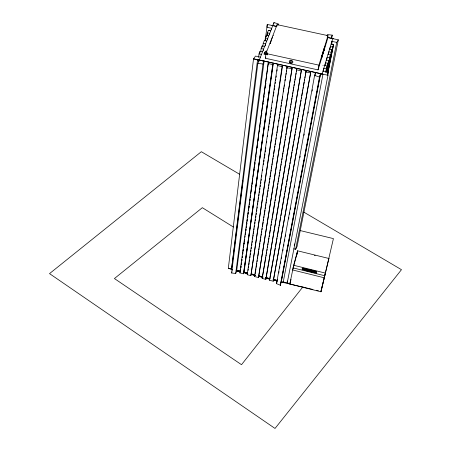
<?xml version="1.0" encoding="UTF-8"?>
<svg xmlns="http://www.w3.org/2000/svg" width="451" height="451" viewBox="0 0 451 451"><rect width="100%" height="100%" fill="white"/><g stroke="black" fill="none" stroke-linecap="round" stroke-linejoin="round"><path stroke-width="0.68" d="M297.581 251.483L297.581 250.812L328.909 258.479L328.756 259.116M287.31 281.012L287.214 282.946L327.984 75.283L328.024 72.092L323.029 70.993M323.136 52.017L322.724 53.934M273.402 35.285L273.193 35.477M272.804 25.549L276.813 26.502L267.285 24.45L267.003 27.285L271.727 28.312L271.541 29.704M232.118 269.591L228.33 268.266L253.53 58.799L255.514 56.071L260.424 57.153M278.092 25.064L278.504 24.004L273.982 22.55L259.28 60.073L257.6 59.481L231.493 269.371L232.22 269.997M262.251 60.834L264.128 61.054L236.702 270.459L235.71 273.475L231.622 273.002L257.842 63.394L259.19 59.96L322.132 73.987L332.737 38.628M258.598 57.401L259.037 53.911L260.097 51.234L262.533 51.769M258.823 61.843L258.998 60.445L257.6 59.481M259.832 53.325L260.097 51.234M260.796 51.358L261.146 48.573L262.194 45.934L264.613 46.464M242.852 180.834L231.493 269.371L232.62 269.986M262.014 47.332L262.194 45.934M262.871 46.103L263.232 43.313L264.331 40.522L266.733 41.047M263.395 50.501L263.576 49.108L261.146 48.573M264.991 40.737L265.351 37.94L266.366 35.375L268.751 35.894M265.211 40.505L267.285 24.45M266.186 36.773L266.366 35.375M264.106 54.126L264.596 52.299L266.383 50.856L266.282 51.668L264.483 53.156L264.106 54.126L267.24 54.813L267.725 52.992L267.24 54.813M235.71 273.475L262.995 64.003L264.128 61.054M265.368 45.934L265.639 43.837L263.232 43.313M264.596 52.299L264.483 53.156L318.919 65.153L328.001 35.652L277.106 24.636L265.966 53.483L265.34 58.241L318.04 69.888L327.122 40.331L328.001 35.652M267.561 39.863L267.747 38.459L265.351 37.94M281.621 280.584L280.263 285.483L319.488 77.076L320.554 73.547L320.176 73.558M269.568 34.744L269.749 33.346L267.37 32.833L267.009 35.623L267.37 32.833L268.373 30.307L270.741 30.82L268.373 30.307M270.775 42.112L270.848 41.571M243.529 273.791L272.821 64.578L273.362 63.095L243.534 273.796L239.87 272.878L268.193 63.552L268.745 62.075L268.458 64.166M271.26 40.511L271.074 41.34M273.791 23.948L273.982 22.55M240.823 267.883L241.105 265.791M241.759 260.909L241.945 259.517M242.221 257.425L242.407 256.027L242.249 257.42M242.689 253.936L242.875 252.543L242.723 253.93M243.061 251.145L243.343 249.053M243.811 245.57L243.529 247.661L243.76 246.257M243.997 244.171L244.183 242.779M244.369 241.386L244.651 239.289M244.932 237.198L245.118 235.805M245.305 234.407L245.586 232.316M245.772 230.923L246.054 228.832M246.24 227.434L246.426 226.041M246.612 224.649L246.894 222.552M247.08 221.159L247.357 219.068M247.548 217.675L247.825 215.578M248.011 214.186L248.292 212.094M248.478 210.696L249.132 205.819M249.318 204.421L249.6 202.33M249.786 200.937L250.068 198.84M250.254 197.448L250.536 195.356M250.722 193.964L251.844 185.592M252.03 184.2L252.774 178.619M252.96 177.226L255.018 161.881M255.204 160.488L257.256 145.143M257.448 143.751L268.187 63.552L268.745 62.075M240.828 267.883L241.02 266.49M241.775 260.909L241.961 259.511M243.1 251.139L243.286 249.747M244.047 244.166L244.233 242.768M244.425 241.375L244.707 239.278M245.372 234.396L245.558 232.998M245.846 230.906L246.032 229.514M246.314 227.417L246.505 226.024M246.697 224.626L246.883 223.234M247.171 221.142L247.357 219.744M247.638 217.653L247.83 216.255M248.112 214.163L248.304 212.771M248.963 207.883L249.155 206.49M249.437 204.399L249.629 203.001M249.91 200.909L250.102 199.511M250.384 197.42L250.576 196.027M251.235 191.139L251.427 189.747M251.709 187.65L251.9 186.257M252.182 184.166L252.374 182.768M252.56 181.375L252.752 179.977M253.507 174.396L253.699 173.004M253.981 170.906L254.172 169.514M254.832 164.632L255.024 163.234M255.779 157.653L255.971 156.26M257.104 147.889L257.295 146.49M257.577 144.399L257.769 143.001M258.051 140.909L258.237 139.517M258.429 138.119L258.62 136.721M259.376 131.14L259.562 129.747M259.849 127.656L260.035 126.257M260.701 121.375L260.887 119.977M261.648 114.396L261.834 113.004M262.972 104.632L263.159 103.234M263.446 101.142L263.632 99.75M263.92 97.653L264.106 96.26M265.244 87.889L265.43 86.491M265.712 84.399L265.904 83.001M266.569 78.119L266.755 76.726M267.511 71.145L267.702 69.747M276.92 25.978L277.106 24.636M272.821 64.578L244.019 272.286L247.672 273.199L247.199 274.71L250.869 275.623L282.63 65.147L282.095 66.63L250.869 275.623M247.199 274.71L277.45 65.604L277.991 64.121L277.788 65.513M248.078 270.408L248.281 269.016M248.484 267.623L248.687 266.225M248.884 264.833L249.189 262.741M249.392 261.349L249.595 259.956M249.899 257.865L250.096 256.472M250.299 255.074L250.502 253.682M250.807 251.59L251.01 250.198M251.213 248.805L251.416 247.413M251.714 245.321L251.917 243.923M252.12 242.531L252.323 241.138M252.628 239.047L252.825 237.654M253.028 236.262L253.231 234.864M253.434 233.471L253.738 231.38M253.941 229.987L254.144 228.595M254.341 227.203L254.544 225.804M254.849 223.713L255.052 222.32M255.255 220.928L255.458 219.536M255.756 217.444L255.959 216.052M256.162 214.653L256.365 213.261M256.67 211.169L256.867 209.777M257.07 208.385L257.273 206.992M257.577 204.901L257.78 203.502M257.983 202.11L258.186 200.718M258.384 199.325L258.688 197.234M258.891 195.841L259.094 194.443M259.297 193.051L259.596 190.959M259.799 189.567L260.001 188.174M260.204 186.776L260.407 185.384M260.712 183.292L260.915 181.9M261.112 180.507L261.315 179.115M261.619 177.023L261.822 175.631M262.527 170.749L262.73 169.356M263.44 164.48L263.643 163.082M263.841 161.689L264.044 160.297M264.348 158.205L264.551 156.813M264.754 155.42L264.957 154.022M265.256 151.931L265.459 150.538M265.662 149.146L265.865 147.753M266.569 142.871L266.772 141.479M267.482 136.602L267.685 135.204M268.39 130.328L268.593 128.935M268.796 127.543L268.999 126.145M269.298 124.059L269.501 122.661M269.704 121.268L269.907 119.876M270.211 117.784L270.414 116.392M270.611 114.994L270.814 113.601M271.119 111.51L271.322 110.117M271.525 108.725L271.727 107.332M272.432 102.45L272.635 101.058M273.34 96.181L273.543 94.783M273.746 93.391L273.949 91.998M274.253 89.907L274.456 88.514M274.653 87.122L274.856 85.724M275.161 83.632L275.364 82.24M275.567 80.847L275.77 79.455M276.068 77.363L276.271 75.971M276.982 71.089L277.185 69.696M271.637 40.015L271.722 39.479M270.29 43.51L270.386 42.924M258.485 277.523L292.242 67.278L258.485 277.523L254.544 276.542L287.259 66.173L286.83 68.958M255.221 273.633L255.976 268.757M256.191 267.364L256.833 263.192M257.047 261.8L257.262 260.407M257.482 259.015L257.696 257.622M257.91 256.23L258.66 251.354M258.88 249.961L259.094 248.569M259.308 247.176L259.522 245.784M259.737 244.391L259.951 242.999M260.165 241.606L260.492 239.52M260.706 238.128L260.92 236.736M261.135 235.343L261.349 233.951M261.563 232.558L261.777 231.166M261.997 229.773L262.211 228.381M262.533 226.295L263.175 222.117M263.39 220.725L263.61 219.333M263.824 217.94L264.038 216.548M264.252 215.155L264.466 213.763M264.681 212.37L265.008 210.279M265.222 208.886L265.436 207.494M265.65 206.101L265.865 204.709M266.079 203.316L266.293 201.924M266.513 200.537L266.727 199.145M267.048 197.053L267.263 195.661M267.477 194.268L267.691 192.876M267.905 191.483L268.125 190.091M268.339 188.698L268.554 187.306M268.768 185.913L268.982 184.521M269.196 183.129L269.523 181.043M269.737 179.65L269.952 178.258M270.166 176.865L270.38 175.473M270.594 174.08L270.809 172.688M271.028 171.295L271.243 169.903M271.457 168.511L271.778 166.425M271.992 165.032L272.207 163.64M272.421 162.247L272.641 160.855M272.855 159.462L273.069 158.07M273.283 156.677L273.498 155.285M273.712 153.892L274.467 149.016M274.682 147.624L274.896 146.231M275.11 144.839L275.324 143.446M275.538 142.054L275.758 140.661M275.973 139.269L276.187 137.876M276.508 135.79L276.722 134.398M276.937 133.006L277.156 131.613M277.371 130.221L277.585 128.828M277.799 127.436L278.013 126.043M278.662 121.866L278.983 119.78M279.197 118.387L279.411 116.995M279.626 115.603L279.84 114.21M280.054 112.818L280.274 111.425M280.488 110.033L280.702 108.64M281.024 106.549L281.238 105.162M281.452 103.769L281.672 102.377M281.886 100.985L282.1 99.592M282.315 98.2L282.529 96.807M283.284 91.931L283.499 90.538M283.713 89.146L283.927 87.753M284.141 86.361L284.355 84.968M285.004 80.791L285.218 79.399M285.539 77.313L285.754 75.92M285.968 74.528L286.182 73.135M286.402 71.743L286.616 70.35M265.853 279.361L301.544 69.336L265.853 279.361L262.166 278.442L296.888 68.304L296.324 71.771M262.166 278.442L265.808 257.515M266.039 256.129L266.265 254.742M266.49 253.361L266.721 251.974M266.947 250.587L267.172 249.2M267.404 247.813L267.629 246.426M267.86 245.04L268.086 243.653M268.311 242.272L268.542 240.885M268.768 239.498L268.999 238.111M269.224 236.724L269.45 235.337M269.681 233.951L270.363 229.796M270.589 228.409L270.82 227.022M271.045 225.635L271.276 224.248M271.502 222.862L271.727 221.475M271.959 220.088L272.184 218.707M272.41 217.32L274.918 202.071M275.144 200.684L275.375 199.297M275.6 197.91L277.534 186.128M277.765 184.741L277.991 183.36M278.216 181.973L278.447 180.586M278.673 179.199L278.904 177.812M279.13 176.426L279.355 175.039M279.586 173.652L279.812 172.271M280.043 170.884L280.268 169.497M280.494 168.11L280.725 166.723M280.95 165.337L281.182 163.95M281.407 162.563L281.633 161.176M281.864 159.795L282.089 158.408M282.315 157.021L282.546 155.634M282.771 154.248L283.002 152.861M283.228 151.474L284.367 144.545M284.592 143.159L284.823 141.772M285.049 140.385L285.28 138.998M285.506 137.611L285.731 136.23M285.962 134.843L286.188 133.457M286.419 132.07L288.922 116.82M289.948 110.585L290.173 109.198M290.399 107.812L290.63 106.425M290.856 105.038L291.087 103.651M291.312 102.264L291.538 100.883M291.769 99.496L291.994 98.109M292.22 96.723L292.451 95.336M292.676 93.949L292.908 92.562M293.133 91.175L293.359 89.794M293.59 88.407L293.815 87.02M294.046 85.634L294.272 84.247M294.497 82.86L294.728 81.473M294.954 80.086L295.185 78.699M295.411 77.318L295.636 75.931M295.867 74.545L296.093 73.158M272.489 37.67L272.613 37.072M273.233 281.204L310.869 71.399L273.233 281.204L269.54 280.285L306.206 70.367L305.361 75.216M269.54 280.285L273.469 258.682M273.712 257.295L275.279 248.298M275.516 246.911L277.083 237.914M277.326 236.527L278.887 227.524M279.13 226.143L280.691 217.14M280.934 215.758L282.495 206.755M282.738 205.374L284.305 196.371M284.542 194.984L284.784 193.603M285.026 192.216L286.109 185.987M286.351 184.6L286.588 183.219M286.83 181.832L287.913 175.602M288.155 174.216L288.392 172.834M288.634 171.448L289.717 165.218M289.959 163.831L290.202 162.45M290.438 161.063L291.521 154.834M291.763 153.447L292.006 152.06M292.248 150.679L293.33 144.45M293.567 143.063L293.81 141.676M294.052 140.295L295.134 134.06M295.377 132.679L295.614 131.292M295.856 129.911L296.098 128.524M296.335 127.137L296.938 123.675M297.181 122.294L297.418 120.907M297.66 119.526L297.902 118.139M298.145 116.753L298.742 113.291M298.985 111.91L299.227 110.523M299.464 109.136L299.706 107.755M299.949 106.368L300.546 102.907M300.789 101.526L301.031 100.139M301.274 98.752L301.51 97.371M301.753 95.984L302.356 92.523M302.593 91.136L302.835 89.755M303.078 88.368L303.314 86.987M303.557 85.6L304.16 82.138M304.402 80.752L304.639 79.37M304.882 77.984L305.124 76.597M324.032 49.311L324.224 48.454L323.181 52.868L323.333 52.372M321.839 56.454L321.777 56.663M323.017 53.212L322.933 53.663L323.508 50.754L322.707 54.413L322.961 53.387M324.337 48.911L324.258 49.368L324.827 46.464L324.027 50.106L324.286 49.086M280.319 285.167L276.491 283.662L314.606 75.452L315.542 72.436L314.911 75.892M323.818 50.439L323.457 51.972M277.613 279.214L277.359 280.595L273.667 279.676M278.752 272.99L279.006 271.609M279.643 268.148L279.896 266.767M280.528 263.305L280.781 261.924M281.418 258.468L281.672 257.081M282.811 250.857L283.065 249.476M283.702 246.02L283.955 244.634M284.587 241.178L284.84 239.797M285.477 236.335L285.731 234.954M288.646 219.045L288.899 217.664M289.536 214.208L289.79 212.821M290.421 209.365L290.675 207.984M294.486 187.238L294.74 185.851M299.938 157.5L300.191 156.114M303.997 135.368L304.25 133.986M308.056 113.24L308.309 111.854M312.115 91.108L312.368 89.726M323.925 50.162C324.027 49.193 324.032 49.469 324.004 49.458M318.04 69.888L318.919 65.153M320.599 73.648L320.385 74.15L322.967 74.173L283.251 281.96L281.097 282.518L320.554 73.547L320.441 74.161M321.805 56.967L321.337 58.839L322.042 55.546L321.501 58.151L321.602 57.705M312.949 289.474L281.227 282.005L320.328 74.748M323.012 65.609L323.074 65.277M323.204 71.664L323.863 68.214L326.349 68.766L327.167 66.004L324.686 65.457M324.979 65.491L325.509 62.723L327.978 63.27L328.785 60.547L326.321 60.011M326.597 60.079L327.133 57.316L329.585 57.852L330.431 54.983L327.99 54.447M328.255 54.56L328.79 51.792L331.22 52.322L332.004 49.689L329.58 49.159M331.682 37.907L332.218 35.139L327.325 34.564L326.986 35.646M329.828 49.306L330.363 46.543L332.776 47.073L333.548 44.474L331.141 43.944L333.548 44.469L327.601 74.838M325.684 72.211L326.349 68.766M331.378 44.13L331.913 41.368L336.711 42.411L338.318 39.835L327.167 37.422L331.299 38.222M325.966 72.211L327.167 66.004M326.231 72.261L327.978 63.27M331.93 42.766L332.201 41.385M326.631 71.613L328.785 60.547M326.89 71.681L329.585 57.852M327.065 72.261L330.431 54.983M327.313 72.363L331.22 52.322M327.55 72.476L332.004 49.689M327.646 73.304L332.776 47.067L327.826 71.179M327.618 74.167L328.024 72.092M294.215 245.288L294.486 243.912M293.731 248.834L295.642 249.302L336.711 42.411M338.318 39.835L297.046 246.612L295.642 249.302M300.129 230.551L333.424 238.613L321.022 291.808L289.801 284.029L293.691 265.278L297.581 250.812L297.051 253.456M296.905 254.843L297.446 252.154M327.601 73.389L327.888 72.008M328.593 68.569L333.548 44.469M281.227 282.005L281.311 281.582M328.909 258.479L320.858 291.769L325.374 273.148M281.097 282.518L281.368 281.486M297.406 252.143L292.614 269.963L324.23 277.788M289.801 284.029L291.036 279.417M276.491 283.662L277.185 281.21M288.076 245.739L288.195 245.316M254.544 276.542L255.007 275.025L251.342 274.112M331.26 38.307L332.218 35.139M322.589 53.742L322.741 53.246L322.082 56.437L322.967 52.699L322.809 53.472M322.871 52.823L323.13 52.012M323.925 49.396L323.491 51.008L323.581 50.721M324.354 47.992L324.506 47.502L323.655 51.329M323.733 50.224L323.824 49.931M321.749 56.922L321.907 56.426M321.67 57.367L321.822 56.865M322.369 55.512L322.521 55.016M323.852 50.681L324.004 50.191M239.87 272.878L240.191 271.874M231.622 273.002L232.023 271.795M265.34 58.241L265.819 56.989M270.126 43.448L270.312 42.958M270.673 42.028L270.809 41.684M271.953 38.707L272.145 38.217M272.303 37.811L272.483 37.332M302.959 286.813L241.516 364.696L114.419 278.549L202.33 207.685L233.398 227.033M265.966 53.483L266.851 52.733M271.987 25.47L272.945 25.194M258.327 60.237L259.19 59.96M258.119 60.022L259.28 60.073M259.748 60.547L260.999 60.688M257.842 63.394L262.995 64.003M236.871 270.837L240.315 271.587M243.754 272.336L247.199 273.086M251.331 273.988L254.77 274.738M264.218 53.269L267.353 53.962M259.037 53.911L261.484 54.453M327.984 75.283L253.53 58.799L257.538 59.994M268.193 63.552L272.816 64.578M277.45 65.604L282.095 66.63M286.746 67.661L291.729 68.766M296.386 69.798L301.054 70.835M305.722 71.867L310.395 72.904M316.354 290.275L318.395 290.76M236.854 270.904L240.282 271.716M243.703 272.534L247.813 273.509M251.235 274.321L255.345 275.302M258.767 276.113L262.877 277.089M265.616 277.743L269.726 278.718M273.836 279.699L277.258 280.511M314.443 255.351L315.142 255.525M325.368 273.092L293.691 265.278L293.161 267.917L324.731 275.724M228.33 268.266L232.231 269.241M236.984 270.425L240.394 271.276M243.811 272.128L247.227 272.979M251.32 273.999L254.736 274.851M258.835 275.871L262.933 276.891M265.662 277.574L269.76 278.594M273.858 279.614L277.269 280.466M282.591 281.796L289.925 283.623M236.702 270.459L240.355 271.372L236.29 270.29M258.947 276.006L262.623 276.925M266.299 277.839L269.98 278.757M236.161 270.769L240.259 271.79M243.67 272.641L247.086 273.492M251.184 274.512L255.277 275.538M258.694 276.39L262.792 277.41M266.203 278.261L269.619 279.113M273.03 279.964L277.128 280.984L273.052 279.874M243.777 272.241L247.182 273.131M251.269 274.197L255.351 275.262M258.756 276.147L262.843 277.213M265.566 277.923L269.653 278.989M314.606 75.452L319.488 77.076M331.423 37.76L333.531 38.803M239.537 174.233L201.326 151.705L49.525 273.622L275.02 428.45L401.475 269.687L303.827 212.128M316.557 271.417L316.557 273.267L315.875 272.765L314.781 272.832L315.542 271.164L316.557 271.417M322.29 54.875L321.913 56.809L322.29 54.875M313.332 271.006L313.056 271.282L313.332 271.006M302.83 269.388L303.021 269.608L303.134 269.208C305.304 270.002 300.98 270.386 302.271 268.542C302.565 266.964 305.288 269.422 303.196 268.92L303.106 268.379L302.83 269.388M308.315 269.771L308.016 270.093L308.315 269.771M309.843 270.172L309.786 270.938L309.843 270.172M305.13 268.903L304.78 270.087L305.13 268.903M313.992 271.085L313.507 271.547L313.687 272.556L313.033 272.398L313 271.553L312.819 272.348L312.115 272.173L312.509 270.414L313.992 271.085M315.988 271.688L315.683 272.393L315.988 271.688M309.736 271.248L310.423 271.756L310.412 269.895L309.397 269.647L308.647 271.316L309.736 271.248M321.755 57.362L322.121 56.093A19.652 1.082 -77.1 0 0 322.426 54.475L322.076 55.614A19.162 1.02 -77.2 0 0 321.777 57.232L321.755 57.362M308.912 269.788C309.138 271 307.509 269.923 307.796 271.102L307.097 270.933L307.481 269.174L308.912 269.788M240.637 269.281L240.451 270.673L240.637 269.281M241.477 263.001L241.291 264.399L241.488 263.001M323.288 51.69L323.051 52.919L323.288 51.69M324.613 47.394L324.37 48.618L324.613 47.394M306.178 268.852L305.801 270.611L306.928 270.888L306.579 270.431L306.883 269.027L306.178 268.852M310.812 269.997L311.151 270.453L310.835 271.857L311.54 272.026L311.855 270.623L312.351 270.375L310.812 269.997M314.353 270.871L313.958 272.624L314.657 272.799L315.057 271.045L314.353 270.871M304.893 268.508L304.701 268.497A0.665 0.428 15.1 0 0 304.233 268.745A15.948 10.294 14.4 0 0 304.008 269.799L305.13 270.431A0.665 0.428 15.1 0 0 305.592 270.188A15.841 10.249 15.9 0 0 305.823 269.134L304.893 268.508M289.604 62.554A1.872 1.505 18.9 0 0 292.761 62.559A1.872 1.505 18.9 0 0 290.822 60.237A1.872 1.505 18.9 0 0 289.604 62.554M290.269 62.204A1.02 0.817 18.9 0 0 291.989 62.204A1.02 0.817 18.9 0 0 290.929 60.941A1.02 0.817 18.9 0 0 290.269 62.204"/></g></svg>
